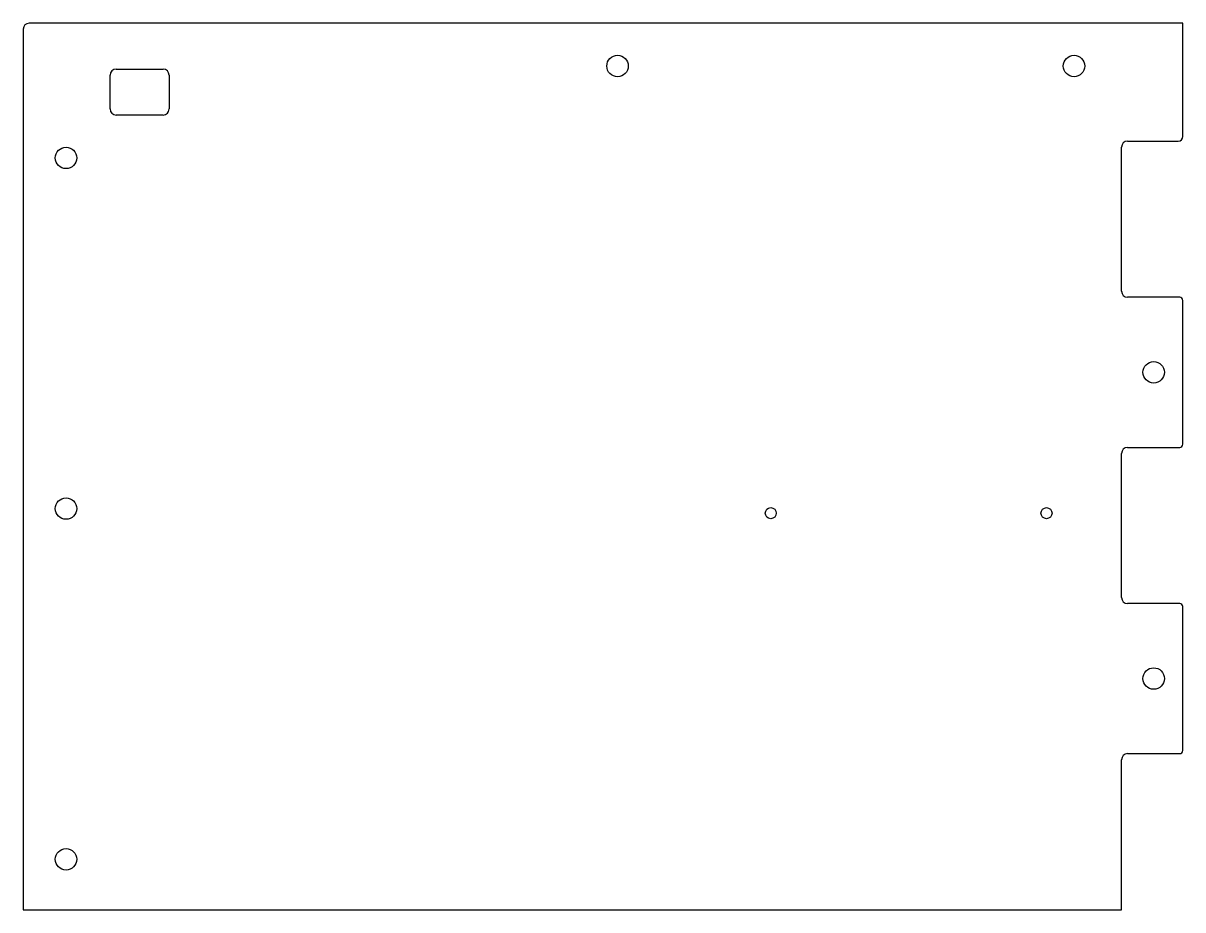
# Model space of a CAD drawing. Header units: inches. Extents: x -7.5 to 7.5, y -5.7 to 5.7.
import ezdxf

# ---------------------------------------------------------------- set-up
doc = ezdxf.new("R2010")
doc.units = ezdxf.units.IN
doc.layers.add('CUTOUTS', color=1, linetype='CONTINUOUS')
doc.layers.add('PERIMETER', color=5, linetype='CONTINUOUS')

msp = doc.modelspace()

# ---------------------------------------------------------------- linework, layer by layer
at = {"layer": 'CUTOUTS'}
for p, q in [((-6.256, 5.108), (-5.654, 5.108)), ((-6.335, 4.596), (-6.335, 5.03)), ((-5.575, 5.03), (-5.575, 4.596)), ((-5.654, 4.518), (-6.256, 4.518))]:
    msp.add_line(p, q, dxfattribs=at)
for centre, radius in [((0.187, 5.148), 0.138), ((6.053, 5.148), 0.138), ((-6.9, 3.967), 0.138), ((7.077, 1.211), 0.138), ((-6.9, -0.541), 0.138), ((2.156, -0.6), 0.0709), ((5.699, -0.6), 0.0709), ((7.077, -2.726), 0.138), ((-6.9, -5.049), 0.138)]:
    msp.add_circle(centre, radius, dxfattribs=at)
for centre, start, end in [((-6.256, 5.03), 90, 180), ((-5.654, 5.03), 0, 90), ((-6.256, 4.596), 180, 270), ((-5.654, 4.596), -90, 0)]:
    msp.add_arc(centre, 0.0787, start, end, dxfattribs=at)
at = {"layer": 'PERIMETER'}
for p, q in [((7.451, 5.699), (-7.372, 5.699)), ((7.451, 4.242), (7.451, 5.699)), ((-7.451, 5.62), (-7.451, -5.699)), ((6.742, 4.183), (7.392, 4.183)), ((6.663, 2.254), (6.663, 4.104)), ((7.411, 2.175), (6.742, 2.175)), ((7.451, 0.285), (7.451, 2.136)), ((6.663, -1.683), (6.663, 0.167)), ((6.742, 0.246), (7.411, 0.246)), ((7.411, -1.762), (6.742, -1.762)), ((7.451, -3.652), (7.451, -1.801)), ((6.742, -3.691), (7.411, -3.691)), ((6.663, -5.699), (6.663, -3.77)), ((-7.451, -5.699), (6.663, -5.699))]:
    msp.add_line(p, q, dxfattribs=at)
for centre, radius, start, end in [((-7.372, 5.62), 0.0787, 90, 180), ((6.742, 4.104), 0.0787, 90, 180), ((7.392, 4.242), 0.0591, -90, 0), ((6.742, 2.254), 0.0787, 180, 270), ((7.411, 2.136), 0.0394, 0, 90), ((6.742, 0.167), 0.0787, 90, 180), ((7.411, 0.285), 0.0394, -90, 0), ((6.742, -1.683), 0.0787, 180, 270), ((7.411, -1.801), 0.0394, 0, 90), ((6.742, -3.77), 0.0787, 90, 180), ((7.411, -3.652), 0.0394, -90, 0)]:
    msp.add_arc(centre, radius, start, end, dxfattribs=at)

doc.saveas('drawing.dxf')
